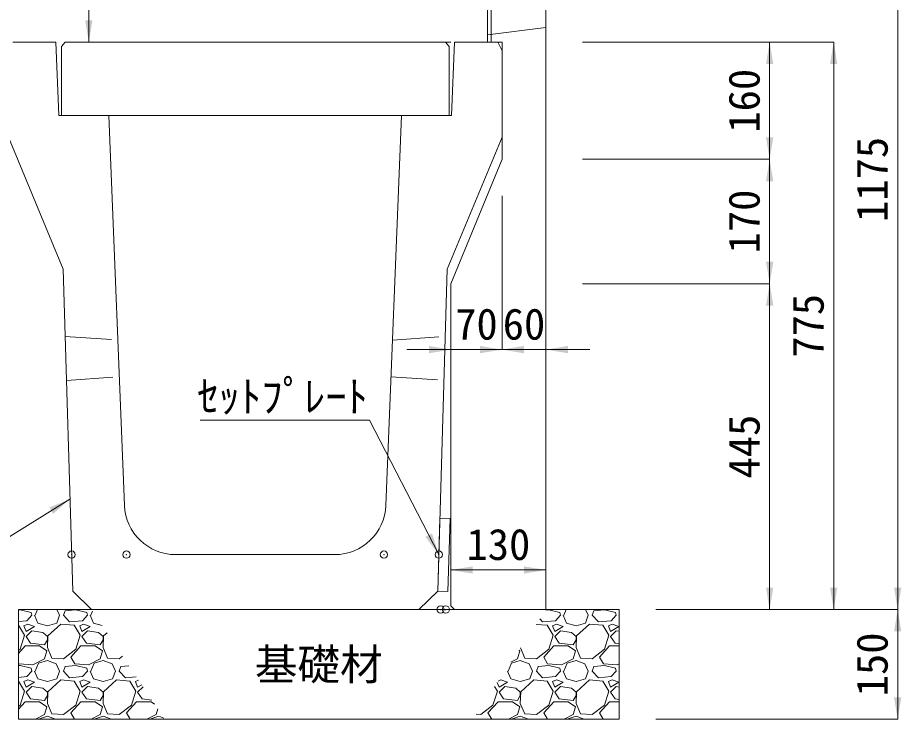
# Model space of a CAD drawing. Units: millimetres at full size. Extents: x 172874 to 217143, y 854931 to 903297.
# Drawn here: x 177082 to 178291, y 870881 to 871840 of the extents above; entities that cross this region are included whole.
import ezdxf
from ezdxf.enums import TextEntityAlignment as Align

# ---------------------------------------------------------------- set-up
doc = ezdxf.new("R2010")
doc.units = ezdxf.units.MM
doc.header["$LTSCALE"] = 20
doc.header["$PDMODE"] = 32
doc.header["$PDSIZE"] = 10
doc.linetypes.add('DASHED', pattern=[7.5, 6, -1.5])
doc.linetypes.add('USER2', pattern=[4.7625, 3.175, -1.5875])
for name, color, linetype, lineweight in [('セットプレート', 3, 'Continuous', 13), ('パネックスKDS', 2, 'Continuous', 13), ('基礎材', 7, 'Continuous', 15), ('寸法線', 7, 'Continuous', 13), ('引出線', 4, 'Continuous', 13), ('本体', 2, 'Continuous', 13), ('補助線', 8, 'Continuous', 13), ('ﾊｯﾁﾝｸﾞ', 7, 'Continuous', 5)]:
    doc.layers.add(name, color=color, linetype=linetype, lineweight=lineweight)
doc.styles.add('ＭＳ ゴシック', font='')
doc.styles.get('ＭＳ ゴシック').set_extended_font_data('MS Gothic')

# ---------------------------------------------------------------- blocks, each defined once
blk = doc.blocks.new('filled_arrow')
at = {"color": 0, "linetype": 'Continuous', "lineweight": -2}
blk.add_solid([(7.5, 1.25), (0, 0), (7.5, -1.25)], dxfattribs=at)

msp = doc.modelspace()

# ---------------------------------------------------------------- linework, layer by layer
at = {"layer": 'セットプレート'}
msp.add_lwpolyline([(177656.73, 871056.41), (177670.72, 871056), (177673.67, 871155.95), (177659.67, 871156.37)], close=True, dxfattribs=at)
at = {"layer": 'パネックスKDS'}
for p, q in [((177724.7, 871806.42), (177724.7, 872201.42)), ((177804.7, 871031.42), (177804.7, 872206.42)), ((177724.7, 871806.42), (177744.7, 871806.42)), ((177744.7, 871646.42), (177744.7, 871806.42)), ((177744.7, 871646.42), (177674.7, 871476.42)), ((177674.7, 871036.42), (177674.7, 871476.42)), ((177674.7, 871036.42), (177679.7, 871031.42)), ((177679.7, 871031.42), (177804.7, 871031.42))]:
    msp.add_line(p, q, dxfattribs=at)
at = {"layer": 'パネックスKDS', "lineweight": 5}
msp.add_line((177729.7, 871806.42), (177729.7, 872206.42), dxfattribs=at)
at = {"layer": 'パネックスKDS', "linetype": 'DASHED', "lineweight": 9}
msp.add_line((177724.7, 871816.42), (177804.7, 871826.42), dxfattribs=at)
at = {"layer": '基礎材'}
for p, q in [((177083.41, 871031.42), (177904.7, 871031.42)), ((177083.41, 871031.42), (177083.41, 870881.42)), ((177904.7, 871031.42), (177904.7, 870881.42)), ((177083.41, 870881.42), (177904.7, 870881.42))]:
    msp.add_line(p, q, dxfattribs=at)
at = {"layer": '寸法線'}
for p, q in [((177179.7, 871806.42), (177179.7, 872206.42)), ((178285.54, 871031.42), (178285.54, 872206.42)), ((177674.7, 871806.42), (177179.7, 871806.42)), ((177854.7, 871806.42), (178198.04, 871806.42)), ((177854.7, 871806.42), (178110.54, 871806.42)), ((178110.54, 871806.42), (178110.54, 871646.42)), ((178198.04, 871806.42), (178198.04, 871031.42)), ((177854.7, 871646.42), (178110.54, 871646.42)), ((177854.7, 871646.42), (178110.54, 871646.42)), ((178110.54, 871646.42), (178110.54, 871476.42)), ((177744.7, 871596.42), (177744.7, 871386.42)), ((177854.7, 871476.42), (178110.54, 871476.42)), ((177854.7, 871476.42), (178110.54, 871476.42)), ((178110.54, 871476.42), (178110.54, 871031.42)), ((177674.7, 871424.69), (177674.7, 871386.42)), ((177744.7, 871426.42), (177744.7, 871386.42)), ((177804.7, 871426.42), (177804.7, 871386.42)), ((177804.7, 871386.42), (177614.7, 871386.42)), ((177684.7, 871386.42), (177864.7, 871386.42)), ((177674.7, 871085.42), (177804.7, 871085.42)), ((177674.7, 871061.42), (177674.7, 871085.42)), ((177804.7, 871056.42), (177804.7, 871085.42)), ((177954.7, 871031.42), (178285.54, 871031.42)), ((177954.7, 871031.42), (178198.04, 871031.42)), ((177954.7, 871031.42), (178110.54, 871031.42)), ((177954.75, 871031.42), (178285.54, 871031.42)), ((178285.54, 871031.42), (178285.54, 870881.42)), ((177954.7, 870881.42), (178285.54, 870881.42))]:
    msp.add_line(p, q, dxfattribs=at)
at = {"layer": '引出線'}
for points in [[(177658.2, 871106.39), (177563.51, 871289.87), (177332.15, 871289.87)], [(177153.97, 871182.24), (177033.76, 871107.95), (176752.23, 871107.95)]]:
    msp.add_lwpolyline(points, dxfattribs=at)
at = {"layer": '本体'}
for p, q in [((177075.7, 871806.42), (177134.7, 871806.42)), ((177134.7, 871806.42), (177138.7, 871706.42)), ((177679.7, 871806.42), (177675.7, 871706.42)), ((177679.7, 871806.42), (177738.7, 871806.42)), ((177738.7, 871806.42), (177744.7, 871794.42)), ((177744.7, 871794.42), (177744.7, 871676.42)), ((177138.7, 871706.42), (177207.2, 871706.42)), ((177207.2, 871706.42), (177228.51, 871173.62)), ((177607.2, 871706.42), (177585.89, 871173.62)), ((177607.2, 871706.42), (177675.7, 871706.42)), ((177069.7, 871676.42), (177144.7, 871496.42)), ((177744.7, 871676.42), (177669.7, 871496.42)), ((177144.7, 871496.42), (177157.68, 871056.41)), ((177669.7, 871496.42), (177656.73, 871056.41)), ((177298.46, 871106.42), (177515.95, 871106.42)), ((177157.68, 871056.41), (177183.41, 871031.42)), ((177630.99, 871031.42), (177656.73, 871056.41)), ((177183.41, 871031.42), (177630.99, 871031.42))]:
    msp.add_line(p, q, dxfattribs=at)
at = {"layer": '本体', "linetype": 'USER2'}
for p, q in [((177147.41, 871404.42), (177219.48, 871399.42)), ((177594.92, 871399.42), (177666.99, 871404.42)), ((177149.18, 871344.42), (177221.48, 871349.42)), ((177592.92, 871349.42), (177665.22, 871344.42))]:
    msp.add_line(p, q, dxfattribs=at)
at = {"layer": '本体', "lineweight": 20}
msp.add_lwpolyline([(177142.2, 871800.42), (177147.2, 871806.42), (177667.2, 871806.42), (177672.2, 871800.42), (177672.2, 871706.42), (177142.2, 871706.42)], close=True, dxfattribs=at)
at = {"layer": '本体'}
for centre, start, end in [((177298.46, 871176.42), 182.29061, 270), ((177515.95, 871176.42), 270, 357.70939)]:
    msp.add_arc(centre, 70, start, end, dxfattribs=at)
at = {"layer": '補助線'}
for p in [(177156.2, 871106.42), (177231.2, 871106.42), (177583.2, 871106.42), (177658.2, 871106.42), (177660.7, 871031.42), (177667.7, 871031.42), (177667.7, 871031.42)]:
    msp.add_point(p, dxfattribs=at)
at = {"layer": 'ﾊｯﾁﾝｸﾞ'}
for p, q in [((177085.72, 871031.19), (177083.41, 871030.95)), ((177100.96, 871027.38), (177085.72, 871031.19)), ((177101.72, 871023.57), (177100.96, 871027.38)), ((177106.29, 871023.57), (177109.65, 871031.42)), ((177136.2, 871031.42), (177139.82, 871023.57)), ((177145.15, 871023.57), (177147.44, 871029.67)), ((177161.92, 871031.19), (177147.44, 871029.67)), ((177177.16, 871027.38), (177161.92, 871031.19)), ((177177.92, 871023.57), (177177.16, 871027.38)), ((177182.49, 871023.57), (177184.9, 871029.19)), ((177808.49, 871031.19), (177804.25, 871030.75)), ((177823.73, 871027.38), (177808.49, 871031.19)), ((177824.49, 871023.57), (177823.73, 871027.38)), ((177829.06, 871023.57), (177832.43, 871031.42)), ((177858.97, 871031.42), (177862.59, 871023.57)), ((177867.92, 871023.57), (177870.21, 871029.67)), ((177884.69, 871031.19), (177870.21, 871029.67)), ((177899.93, 871027.38), (177884.69, 871031.19)), ((177900.69, 871023.57), (177899.93, 871027.38)), ((177094.86, 871015.95), (177083.41, 871014.96)), ((177101.72, 871023.57), (177094.86, 871015.95)), ((177105.53, 871023.57), (177110.1, 871012.9)), ((177136.01, 871012.9), (177139.82, 871023.57)), ((177153.53, 871014.43), (177145.15, 871023.57)), ((177171.06, 871015.95), (177153.53, 871014.43)), ((177177.92, 871023.57), (177171.06, 871015.95)), ((177181.73, 871023.57), (177186.3, 871012.9)), ((177800.11, 871014.43), (177796.21, 871018.68)), ((177817.63, 871015.95), (177800.11, 871014.43)), ((177824.49, 871023.57), (177817.63, 871015.95)), ((177828.3, 871023.57), (177832.87, 871012.9)), ((177858.78, 871012.9), (177862.59, 871023.57)), ((177876.31, 871014.43), (177867.92, 871023.57)), ((177893.83, 871015.95), (177876.31, 871014.43)), ((177900.69, 871023.57), (177893.83, 871015.95)), ((177904.5, 871023.57), (177904.7, 871023.1)), ((177083.43, 871009.86), (177083.41, 871009.86)), ((177091.81, 870996.14), (177083.43, 871009.86)), ((177096.38, 871011.38), (177091.05, 871009.09)), ((177091.05, 871009.09), (177094.1, 871001.47)), ((177094.1, 871001.47), (177105.53, 871008.33)), ((177101.72, 871002.24), (177094.1, 870994.62)), ((177105.53, 871008.33), (177096.38, 871011.38)), ((177116.96, 870999.95), (177101.72, 871002.24)), ((177110.1, 871012.9), (177123.05, 871009.09)), ((177123.05, 871009.09), (177136.01, 871012.9)), ((177141.34, 871011.38), (177123.82, 870995.38)), ((177159.63, 871009.86), (177141.34, 871011.38)), ((177168.01, 870996.14), (177159.63, 871009.86)), ((177172.58, 871011.38), (177167.25, 871009.09)), ((177167.25, 871009.09), (177170.3, 871001.47)), ((177170.3, 871001.47), (177181.73, 871008.33)), ((177177.92, 871002.24), (177170.3, 870994.62)), ((177181.73, 871008.33), (177172.58, 871011.38)), ((177193.16, 870999.95), (177177.92, 871002.24)), ((177186.3, 871012.9), (177198.06, 871009.44)), ((177806.2, 871009.86), (177791.16, 871011.11)), ((177814.58, 870996.14), (177806.2, 871009.86)), ((177819.16, 871011.38), (177813.82, 871009.09)), ((177813.82, 871009.09), (177816.87, 871001.47)), ((177816.87, 871001.47), (177828.3, 871008.33)), ((177824.49, 871002.24), (177816.87, 870994.62)), ((177828.3, 871008.33), (177819.16, 871011.38)), ((177839.73, 870999.95), (177824.49, 871002.24)), ((177832.87, 871012.9), (177845.83, 871009.09)), ((177845.83, 871009.09), (177858.78, 871012.9)), ((177864.11, 871011.38), (177846.59, 870995.38)), ((177882.4, 871009.86), (177864.11, 871011.38)), ((177890.78, 870996.14), (177882.4, 871009.86)), ((177895.36, 871011.38), (177890.02, 871009.09)), ((177890.02, 871009.09), (177893.07, 871001.47)), ((177893.07, 871001.47), (177904.5, 871008.33)), ((177900.69, 871002.24), (177893.07, 870994.62)), ((177904.5, 871008.33), (177895.36, 871011.38)), ((177904.71, 871001.63), (177900.69, 871002.24)), ((177085.72, 870977.09), (177091.81, 870996.14)), ((177094.1, 870994.62), (177100.19, 870985.47)), ((177123.05, 870994.62), (177116.96, 870999.95)), ((177119.24, 870983.19), (177123.05, 870990.04)), ((177123.82, 870995.38), (177123.05, 870979.38)), ((177123.05, 870990.04), (177123.05, 870994.62)), ((177161.92, 870977.09), (177168.01, 870996.14)), ((177170.3, 870994.62), (177176.39, 870985.47)), ((177199.25, 870994.62), (177193.16, 870999.95)), ((177195.44, 870983.19), (177199.25, 870990.04)), ((177200.02, 870995.38), (177199.25, 870979.38)), ((177199.25, 870990.04), (177199.25, 870994.62)), ((177204.63, 870999.59), (177200.02, 870995.38)), ((177808.49, 870977.09), (177814.58, 870996.14)), ((177816.87, 870994.62), (177822.97, 870985.47)), ((177845.83, 870994.62), (177839.73, 870999.95)), ((177842.02, 870983.19), (177845.83, 870990.04)), ((177846.59, 870995.38), (177845.83, 870979.38)), ((177845.83, 870990.04), (177845.83, 870994.62)), ((177884.69, 870977.09), (177890.78, 870996.14)), ((177893.07, 870994.62), (177899.17, 870985.47)), ((177083.41, 870971.48), (177092.57, 870981.66)), ((177092.57, 870981.66), (177112.39, 870981.66)), ((177100.19, 870985.47), (177119.24, 870983.19)), ((177112.39, 870981.66), (177122.29, 870974.8)), ((177123.05, 870979.38), (177129.15, 870964.9)), ((177155.06, 870966.42), (177168.77, 870981.66)), ((177168.77, 870981.66), (177188.59, 870981.66)), ((177176.39, 870985.47), (177195.44, 870983.19)), ((177188.59, 870981.66), (177198.49, 870974.8)), ((177199.25, 870979.38), (177205.35, 870964.9)), ((177769.77, 870979.03), (177775.72, 870964.9)), ((177801.63, 870966.42), (177815.35, 870981.66)), ((177815.35, 870981.66), (177835.16, 870981.66)), ((177822.97, 870985.47), (177842.02, 870983.19)), ((177835.16, 870981.66), (177845.06, 870974.8)), ((177845.83, 870979.38), (177851.92, 870964.9)), ((177877.83, 870966.42), (177891.55, 870981.66)), ((177891.55, 870981.66), (177904.72, 870981.66)), ((177899.17, 870985.47), (177904.72, 870984.81)), ((177083.41, 870975.31), (177085.72, 870977.09)), ((177122.29, 870974.8), (177119.24, 870964.14)), ((177145.15, 870964.14), (177161.92, 870977.09)), ((177160.39, 870957.28), (177155.06, 870966.42)), ((177198.49, 870974.8), (177195.44, 870964.14)), ((177221.35, 870964.14), (177225.92, 870967.66)), ((177768.86, 870974.8), (177765.82, 870964.14)), ((177767.56, 870975.71), (177768.86, 870974.8)), ((177791.72, 870964.14), (177808.49, 870977.09)), ((177806.96, 870957.28), (177801.63, 870966.42)), ((177845.06, 870974.8), (177842.02, 870964.14)), ((177867.92, 870964.14), (177884.69, 870977.09)), ((177883.16, 870957.28), (177877.83, 870966.42)), ((177084.19, 870957.28), (177083.41, 870958.61)), ((177085.72, 870954.99), (177083.41, 870954.75)), ((177103.24, 870955.75), (177084.19, 870957.28)), ((177100.96, 870951.18), (177085.72, 870954.99)), ((177119.24, 870964.14), (177103.24, 870955.75)), ((177106.29, 870947.37), (177110.86, 870958.04)), ((177110.86, 870958.04), (177123.05, 870961.85)), ((177123.05, 870961.85), (177135.25, 870957.28)), ((177129.15, 870964.9), (177145.15, 870964.14)), ((177135.25, 870957.28), (177139.82, 870947.37)), ((177145.15, 870947.37), (177147.44, 870953.47)), ((177161.92, 870954.99), (177147.44, 870953.47)), ((177179.44, 870955.75), (177160.39, 870957.28)), ((177177.16, 870951.18), (177161.92, 870954.99)), ((177195.44, 870964.14), (177179.44, 870955.75)), ((177182.49, 870947.37), (177187.06, 870958.04)), ((177187.06, 870958.04), (177199.25, 870961.85)), ((177199.25, 870961.85), (177211.45, 870957.28)), ((177205.35, 870964.9), (177221.35, 870964.14)), ((177211.45, 870957.28), (177216.02, 870947.37)), ((177221.35, 870947.37), (177223.64, 870953.47)), ((177234.61, 870954.62), (177223.64, 870953.47)), ((177752.86, 870947.37), (177757.43, 870958.04)), ((177765.82, 870964.14), (177756.64, 870959.33)), ((177757.43, 870958.04), (177769.63, 870961.85)), ((177769.63, 870961.85), (177781.82, 870957.28)), ((177775.72, 870964.9), (177791.72, 870964.14)), ((177781.82, 870957.28), (177786.39, 870947.37)), ((177791.72, 870947.37), (177794.01, 870953.47)), ((177808.49, 870954.99), (177794.01, 870953.47)), ((177826.01, 870955.75), (177806.96, 870957.28)), ((177823.73, 870951.18), (177808.49, 870954.99)), ((177842.02, 870964.14), (177826.01, 870955.75)), ((177829.06, 870947.37), (177833.63, 870958.04)), ((177833.63, 870958.04), (177845.83, 870961.85)), ((177845.83, 870961.85), (177858.02, 870957.28)), ((177851.92, 870964.9), (177867.92, 870964.14)), ((177858.02, 870957.28), (177862.59, 870947.37)), ((177867.92, 870947.37), (177870.21, 870953.47)), ((177884.69, 870954.99), (177870.21, 870953.47)), ((177902.21, 870955.75), (177883.16, 870957.28)), ((177899.93, 870951.18), (177884.69, 870954.99)), ((177904.72, 870957.07), (177902.21, 870955.75)), ((177101.72, 870947.37), (177094.86, 870939.75)), ((177101.72, 870947.37), (177100.96, 870951.18)), ((177105.53, 870947.37), (177110.1, 870936.7)), ((177136.01, 870936.7), (177139.82, 870947.37)), ((177153.53, 870938.23), (177145.15, 870947.37)), ((177177.92, 870947.37), (177171.06, 870939.75)), ((177177.92, 870947.37), (177177.16, 870951.18)), ((177181.73, 870947.37), (177186.3, 870936.7)), ((177212.21, 870936.7), (177216.02, 870947.37)), ((177229.73, 870938.23), (177221.35, 870947.37)), ((177752.1, 870947.37), (177756.67, 870936.7)), ((177782.58, 870936.7), (177786.39, 870947.37)), ((177800.11, 870938.23), (177791.72, 870947.37)), ((177824.49, 870947.37), (177817.63, 870939.75)), ((177824.49, 870947.37), (177823.73, 870951.18)), ((177828.3, 870947.37), (177832.87, 870936.7)), ((177858.78, 870936.7), (177862.59, 870947.37)), ((177876.31, 870938.23), (177867.92, 870947.37)), ((177900.69, 870947.37), (177893.83, 870939.75)), ((177900.69, 870947.37), (177899.93, 870951.18)), ((177904.5, 870947.37), (177904.73, 870946.84)), ((177094.86, 870939.75), (177083.41, 870938.76)), ((177083.43, 870933.66), (177083.41, 870933.66)), ((177091.81, 870919.94), (177083.43, 870933.66)), ((177096.38, 870935.18), (177091.05, 870932.89)), ((177091.05, 870932.89), (177094.1, 870925.27)), ((177094.1, 870925.27), (177105.53, 870932.13)), ((177105.53, 870932.13), (177096.38, 870935.18)), ((177110.1, 870936.7), (177123.05, 870932.89)), ((177123.05, 870932.89), (177136.01, 870936.7)), ((177141.34, 870935.18), (177123.82, 870919.18)), ((177159.63, 870933.66), (177141.34, 870935.18)), ((177171.06, 870939.75), (177153.53, 870938.23)), ((177168.01, 870919.94), (177159.63, 870933.66)), ((177172.58, 870935.18), (177167.25, 870932.89)), ((177167.25, 870932.89), (177170.3, 870925.27)), ((177170.3, 870925.27), (177181.73, 870932.13)), ((177181.73, 870932.13), (177172.58, 870935.18)), ((177186.3, 870936.7), (177199.25, 870932.89)), ((177199.25, 870932.89), (177212.21, 870936.7)), ((177217.54, 870935.18), (177200.02, 870919.18)), ((177235.83, 870933.66), (177217.54, 870935.18)), ((177244.67, 870939.53), (177229.73, 870938.23)), ((177244.21, 870919.94), (177235.83, 870933.66)), ((177247.84, 870934.78), (177243.45, 870932.89)), ((177243.45, 870932.89), (177246.5, 870925.27)), ((177738.14, 870931.59), (177740.67, 870925.27)), ((177742.96, 870935.18), (177739.58, 870933.73)), ((177740.67, 870925.27), (177752.1, 870932.13)), ((177752.1, 870932.13), (177742.96, 870935.18)), ((177756.67, 870936.7), (177769.63, 870932.89)), ((177769.63, 870932.89), (177782.58, 870936.7)), ((177787.91, 870935.18), (177770.39, 870919.18)), ((177806.2, 870933.66), (177787.91, 870935.18)), ((177817.63, 870939.75), (177800.11, 870938.23)), ((177814.58, 870919.94), (177806.2, 870933.66)), ((177819.16, 870935.18), (177813.82, 870932.89)), ((177813.82, 870932.89), (177816.87, 870925.27)), ((177816.87, 870925.27), (177828.3, 870932.13)), ((177828.3, 870932.13), (177819.16, 870935.18)), ((177832.87, 870936.7), (177845.83, 870932.89)), ((177845.83, 870932.89), (177858.78, 870936.7)), ((177864.11, 870935.18), (177846.59, 870919.18)), ((177882.4, 870933.66), (177864.11, 870935.18)), ((177893.83, 870939.75), (177876.31, 870938.23)), ((177890.78, 870919.94), (177882.4, 870933.66)), ((177895.36, 870935.18), (177890.02, 870932.89)), ((177890.02, 870932.89), (177893.07, 870925.27)), ((177893.07, 870925.27), (177904.5, 870932.13)), ((177904.5, 870932.13), (177895.36, 870935.18)), ((177085.72, 870900.89), (177091.81, 870919.94)), ((177101.72, 870926.04), (177094.1, 870918.42)), ((177094.1, 870918.42), (177100.19, 870909.27)), ((177116.96, 870923.75), (177101.72, 870926.04)), ((177123.05, 870918.42), (177116.96, 870923.75)), ((177123.82, 870919.18), (177123.05, 870903.18)), ((177123.05, 870913.84), (177123.05, 870918.42)), ((177161.92, 870900.89), (177168.01, 870919.94)), ((177177.92, 870926.04), (177170.3, 870918.42)), ((177170.3, 870918.42), (177176.39, 870909.27)), ((177193.16, 870923.75), (177177.92, 870926.04)), ((177199.25, 870918.42), (177193.16, 870923.75)), ((177200.02, 870919.18), (177199.25, 870903.18)), ((177199.25, 870913.84), (177199.25, 870918.42)), ((177238.12, 870900.89), (177244.21, 870919.94)), ((177246.5, 870925.27), (177251.98, 870928.57)), ((177253.85, 870925.77), (177246.5, 870918.42)), ((177246.5, 870918.42), (177252.59, 870909.27)), ((177732.29, 870900.89), (177738.38, 870919.94)), ((177738.38, 870919.94), (177734.56, 870926.2)), ((177748.29, 870926.04), (177740.67, 870918.42)), ((177740.67, 870918.42), (177746.77, 870909.27)), ((177763.53, 870923.75), (177748.29, 870926.04)), ((177769.63, 870918.42), (177763.53, 870923.75)), ((177770.39, 870919.18), (177769.63, 870903.18)), ((177769.63, 870913.84), (177769.63, 870918.42)), ((177808.49, 870900.89), (177814.58, 870919.94)), ((177824.49, 870926.04), (177816.87, 870918.42)), ((177816.87, 870918.42), (177822.97, 870909.27)), ((177839.73, 870923.75), (177824.49, 870926.04)), ((177845.83, 870918.42), (177839.73, 870923.75)), ((177846.59, 870919.18), (177845.83, 870903.18)), ((177845.83, 870913.84), (177845.83, 870918.42)), ((177884.69, 870900.89), (177890.78, 870919.94)), ((177900.69, 870926.04), (177893.07, 870918.42)), ((177893.07, 870918.42), (177899.17, 870909.27)), ((177904.73, 870925.43), (177900.69, 870926.04)), ((177083.41, 870895.28), (177092.57, 870905.46)), ((177092.57, 870905.46), (177112.39, 870905.46)), ((177100.19, 870909.27), (177119.24, 870906.99)), ((177112.39, 870905.46), (177122.29, 870898.6)), ((177119.24, 870906.99), (177123.05, 870913.84)), ((177155.06, 870890.22), (177168.77, 870905.46)), ((177168.77, 870905.46), (177188.59, 870905.46)), ((177176.39, 870909.27), (177195.44, 870906.99)), ((177188.59, 870905.46), (177198.49, 870898.6)), ((177195.44, 870906.99), (177199.25, 870913.84)), ((177231.26, 870890.22), (177244.97, 870905.46)), ((177244.97, 870905.46), (177264.79, 870905.46)), ((177252.59, 870909.27), (177265.91, 870907.67)), ((177264.79, 870905.46), (177269.61, 870902.12)), ((177725.43, 870890.22), (177739.15, 870905.46)), ((177739.15, 870905.46), (177758.96, 870905.46)), ((177746.77, 870909.27), (177765.82, 870906.99)), ((177758.96, 870905.46), (177768.86, 870898.6)), ((177765.82, 870906.99), (177769.63, 870913.84)), ((177801.63, 870890.22), (177815.35, 870905.46)), ((177815.35, 870905.46), (177835.16, 870905.46)), ((177822.97, 870909.27), (177842.02, 870906.99)), ((177835.16, 870905.46), (177845.06, 870898.6)), ((177842.02, 870906.99), (177845.83, 870913.84)), ((177877.83, 870890.22), (177891.55, 870905.46)), ((177891.55, 870905.46), (177904.74, 870905.46)), ((177899.17, 870909.27), (177904.74, 870908.6)), ((177083.41, 870899.11), (177085.72, 870900.89)), ((177122.29, 870898.6), (177119.24, 870887.94)), ((177123.05, 870903.18), (177129.15, 870888.7)), ((177145.15, 870887.94), (177161.92, 870900.89)), ((177198.49, 870898.6), (177195.44, 870887.94)), ((177199.25, 870903.18), (177205.35, 870888.7)), ((177221.35, 870887.94), (177238.12, 870900.89)), ((177273.87, 870895.73), (177271.64, 870887.94)), ((177715.52, 870887.94), (177732.29, 870900.89)), ((177768.86, 870898.6), (177765.82, 870887.94)), ((177769.63, 870903.18), (177775.72, 870888.7)), ((177791.72, 870887.94), (177808.49, 870900.89)), ((177845.06, 870898.6), (177842.02, 870887.94)), ((177845.83, 870903.18), (177851.92, 870888.7)), ((177867.92, 870887.94), (177884.69, 870900.89)), ((177083.99, 870881.42), (177083.41, 870882.41)), ((177119.24, 870887.94), (177106.8, 870881.42)), ((177110.68, 870881.42), (177110.86, 870881.84)), ((177110.86, 870881.84), (177123.05, 870885.65)), ((177123.05, 870885.65), (177134.33, 870881.42)), ((177129.15, 870888.7), (177145.15, 870887.94)), ((177160.19, 870881.42), (177155.06, 870890.22)), ((177195.44, 870887.94), (177183, 870881.42)), ((177186.88, 870881.42), (177187.06, 870881.84)), ((177187.06, 870881.84), (177199.25, 870885.65)), ((177199.25, 870885.65), (177210.53, 870881.42)), ((177205.35, 870888.7), (177221.35, 870887.94)), ((177236.39, 870881.42), (177231.26, 870890.22)), ((177271.64, 870887.94), (177259.2, 870881.42)), ((177263.08, 870881.42), (177263.26, 870881.84)), ((177263.26, 870881.84), (177275.45, 870885.65)), ((177275.45, 870885.65), (177282.31, 870883.08)), ((177704.7, 870881.42), (177704.7, 870881.42)), ((177709.24, 870888.24), (177715.52, 870887.94)), ((177730.56, 870881.42), (177725.43, 870890.22)), ((177765.82, 870887.94), (177753.38, 870881.42)), ((177757.25, 870881.42), (177757.43, 870881.84)), ((177757.43, 870881.84), (177769.63, 870885.65)), ((177769.63, 870885.65), (177780.9, 870881.42)), ((177775.72, 870888.7), (177791.72, 870887.94)), ((177806.76, 870881.42), (177801.63, 870890.22)), ((177842.02, 870887.94), (177829.58, 870881.42)), ((177833.45, 870881.42), (177833.63, 870881.84)), ((177833.63, 870881.84), (177845.83, 870885.65)), ((177845.83, 870885.65), (177857.1, 870881.42)), ((177851.92, 870888.7), (177867.92, 870887.94)), ((177882.96, 870881.42), (177877.83, 870890.22))]:
    msp.add_line(p, q, dxfattribs=at)

# ---------------------------------------------------------------- block references
at = {"layer": '寸法線', "xscale": 4, "yscale": 4}
for p, rotation in [((177179.7, 871806.42), 90), ((178110.54, 871806.42), 270), ((178198.04, 871806.42), 270), ((178110.54, 871646.42), 90), ((178110.54, 871646.42), 270), ((178110.54, 871476.42), 90), ((178110.54, 871476.42), 270), ((177674.7, 871386.42), 180), ((177744.7, 871386.42), 180), ((177804.7, 871085.42), 180), ((178110.54, 871031.42), 90), ((178198.04, 871031.42), 90), ((178285.54, 871031.42), 90), ((178285.54, 871031.42), 270), ((178285.54, 870881.42), 90)]:
    msp.add_blockref('filled_arrow', p, dxfattribs=dict(at, rotation=rotation))
for p in [(177744.7, 871386.42), (177804.7, 871386.42), (177674.7, 871085.42)]:
    msp.add_blockref('filled_arrow', p, dxfattribs=at)
at = {"layer": '引出線', "xscale": 4, "yscale": 4}
for p, rotation in [((177153.97, 871182.24), 211.7), ((177658.2, 871106.39), 117.3)]:
    msp.add_blockref('filled_arrow', p, dxfattribs=dict(at, rotation=rotation))

# ---------------------------------------------------------------- texts
at = {"layer": '寸法線', "style": 'ＭＳ ゴシック'}
for s, p in [('160', (178075.54, 871726.42)), ('1175', (178250.54, 871618.92)), ('170', (178075.54, 871561.42)), ('775', (178163.04, 871418.92)), ('445', (178075.54, 871253.92)), ('150', (178250.54, 870956.42))]:
    msp.add_text(s, height=42.72, rotation=90, dxfattribs=at).set_placement(p, align=Align.MIDDLE_CENTER)
for s, p in [('70', (177709.7, 871421.42)), ('60', (177774.7, 871421.42)), ('130', (177739.7, 871120.42)), ('基礎材', (177494.06, 870956.42))]:
    msp.add_text(s, height=42.72, dxfattribs=at).set_placement(p, align=Align.MIDDLE_CENTER)
at = {"layer": '引出線', "style": 'ＭＳ ゴシック'}
msp.add_text('ｾｯﾄﾌﾟﾚｰﾄ', height=42.72, dxfattribs=at).set_placement((177561.26, 871343.87), align=Align.TOP_RIGHT)

doc.saveas('drawing.dxf')
